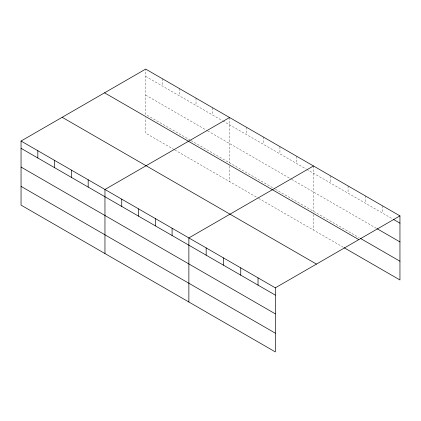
<?xml version="1.0" encoding="UTF-8"?>
<svg xmlns="http://www.w3.org/2000/svg" width="421" height="421" viewBox="0 0 421 421"><rect width="100%" height="100%" fill="white"/><g stroke="black" fill="none" stroke-linecap="round" stroke-linejoin="round"><path stroke-width="0.32" stroke-dasharray="2.1 1.58" d="M145.671 76.364L222.314 120.611M222.872 120.932L306.225 169.058M306.783 169.379L392.698 218.983M145.671 95.104L207.211 130.631M207.769 130.957L291.122 179.078M291.679 179.404L376.521 228.387M190.424 140.256L145.671 114.417L145.671 69.081M190.987 140.577L274.897 189.024M275.455 189.345L359.234 237.718M174.205 149.634L145.671 133.162L145.671 117.648M174.762 149.955L258.115 198.08M258.673 198.402L343.615 247.443M382.657 205.906L382.657 213.184M365.37 195.923L365.37 203.201M348.078 185.94L348.078 193.218M330.785 175.957L330.785 183.235M313.498 165.974L313.498 211.31M313.498 214.542L313.498 230.05M296.716 156.286L296.716 163.564M279.933 146.597L279.933 153.875M263.151 136.909L263.151 144.187M246.369 127.216L246.369 134.499M229.587 117.527L229.587 162.864M229.587 166.095L229.587 181.609M212.805 107.839L212.805 115.117M196.018 98.151L196.018 105.429M179.235 88.463L179.235 95.741M162.453 78.774L162.453 86.052"/><path stroke-width="0.63" d="M275.329 313.861L275.329 287.838L21.05 141.035L21.05 205.111L275.329 351.919L275.329 313.861L21.05 167.058M344.173 247.764L399.95 279.965L399.95 215.889L145.671 69.081L21.05 141.035M229.587 117.527L104.961 189.482L104.961 253.558M313.498 165.974L188.871 237.923L188.871 302.004M275.329 287.838L399.95 215.889M393.256 219.304L399.95 223.167M377.079 228.708L399.95 241.912M360.35 238.36L399.95 261.225M104.55 92.825L358.824 239.633M62.176 117.291L316.45 264.093M21.05 148.313L275.329 295.121M21.05 186.366L275.329 333.174M258.036 277.855L258.036 285.138M240.744 267.872L240.744 275.155M223.456 257.889L223.456 265.172M206.164 247.906L206.164 255.189M172.089 228.235L172.089 235.518M155.307 218.546L155.307 225.824M138.525 208.858L138.525 216.136M121.743 199.17L121.743 206.448M88.178 179.788L88.178 187.071M71.396 170.1L71.396 177.383M54.614 160.412L54.614 167.69M37.832 150.723L37.832 158.001"/></g></svg>
